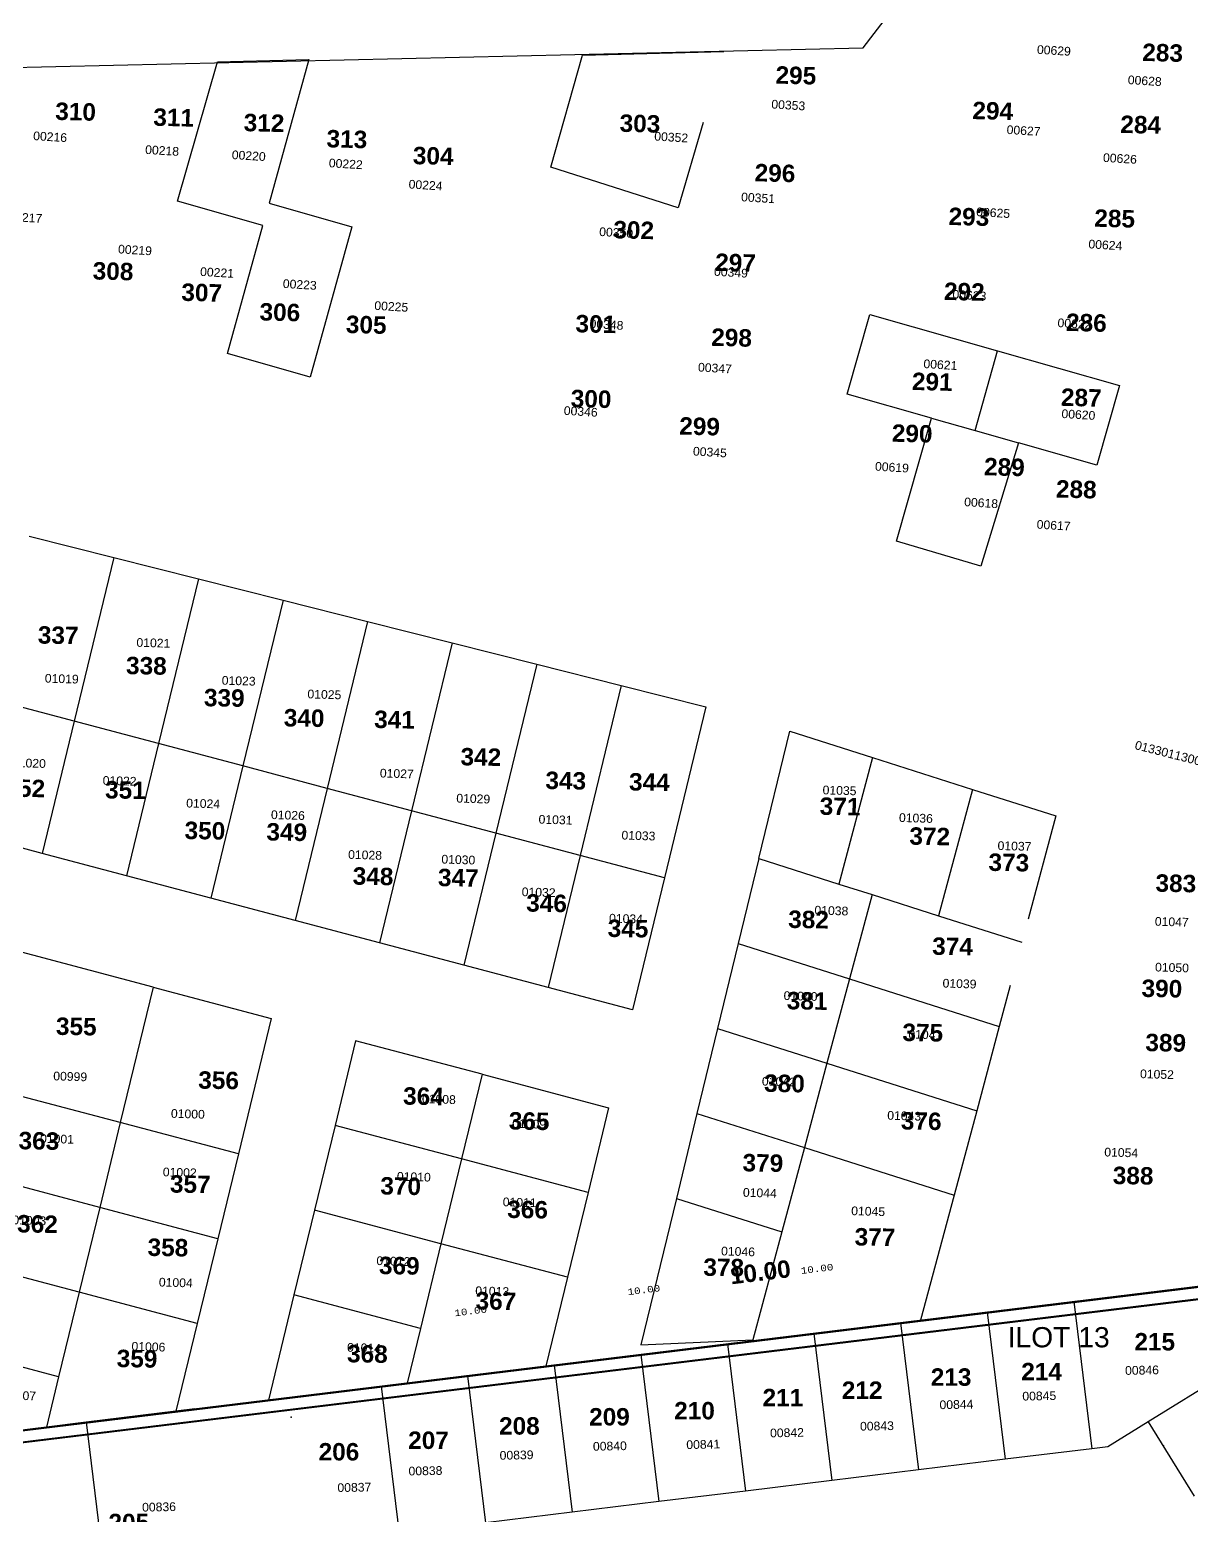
# Model space of a CAD drawing. Header units: metres. Extents: x 0 to 1324930, y 0 to 1631912.
# Drawn here: x 253790.7 to 253923.9, y 1630936.3 to 1631106.7 of the extents above; entities that cross this region are included whole.
import ezdxf
from ezdxf.enums import TextEntityAlignment as Align

# ---------------------------------------------------------------- set-up
doc = ezdxf.new("R2010")
doc.units = ezdxf.units.M
doc.header["$MEASUREMENT"] = 0
for name, color, linetype, lineweight in [('ASSIETTE IMMAT', 7, 'Continuous', 0), ('LimiteTF', 4, 'Continuous', 13), ('TopoAlt', 3, 'Continuous', 0), ('TopoMat', 4, 'Continuous', 0), ('Voirie', 252, 'Continuous', 0)]:
    doc.layers.add(name, color=color, linetype=linetype, lineweight=lineweight)
for name, color, linetype in [('limites_parcelles', 7, 'Continuous'), ('limites_sections', 7, 'Continuous'), ('limites_tf', 7, 'Continuous'), ('numero_lot', 7, 'Continuous'), ('numero_parcelle', 7, 'Continuous'), ('toponymie', 7, 'Continuous')]:
    doc.layers.add(name, color=color, linetype=linetype)
doc.styles.add('Arial9', font='arial.ttf', dxfattribs={"height": 2.319387})
doc.styles.add('Courier New', font='cour.ttf', dxfattribs={"height": 0.751819})
doc.styles.get("Standard").update_dxf_attribs({"font": 'txt.shx'})
doc.styles.add('Style-Arial', font='arial.ttf')
doc.styles.add('style1', font='')
doc.styles.get('style1').set_extended_font_data('Times New Roman', bold=True)

# ---------------------------------------------------------------- blocks, each defined once
blk = doc.blocks.new('TCPOINT_108')
at = {"color": 0}
blk.add_point((0, 0), dxfattribs=at)
at = {"layer": 'TopoAlt'}
blk.add_attdef('ALT', text='', height=0.00762, dxfattribs=at).set_placement((0.00254, -0.00254), align=Align.TOP_LEFT)
at = {"layer": 'TopoMat'}
blk.add_attdef('MAT', (0.00254, 0.00254), '', height=0.01524, dxfattribs=at)
blk = doc.blocks.new('*U84')
at = {"layer": 'LimiteTF', "color": 5, "linetype": 'Continuous', "lineweight": 30}
blk.add_line((-148.374134, 116.874969), (126.745866, 150.504969), dxfattribs=at)

msp = doc.modelspace()

# ---------------------------------------------------------------- linework, layer by layer
at = {"layer": 'ASSIETTE IMMAT', "color": 2, "linetype": 'Continuous', "lineweight": 30, "elevation": 0.00005, "flags": 128}
msp.add_lwpolyline([(254053.7681, 1630970.23752), (253929.00716, 1630963.07748), (253662.21702, 1630930.4745), (253668.92459, 1630987.70355), (253758.10269, 1631011.35984), (253787.05879, 1631102.33846), (253886.29869, 1631104.64374), (253995.61139, 1631247.19709)], dxfattribs=at)
at = {"layer": 'limites_parcelles'}
for p, q in [((253807.65455, 1631087.0435), (253812.26456, 1631103.01932)), ((253812.26456, 1631103.01932), (253822.71695, 1631103.30088)), ((253822.71695, 1631103.30088), (253818.16303, 1631086.80462)), ((253850.46485, 1631090.93231), (253854.11141, 1631103.78528)), ((253854.11141, 1631103.78528), (253870.29505, 1631104.21384)), ((253867.93395, 1631096.08134), (253865.09041, 1631086.29243)), ((253865.09041, 1631086.29243), (253850.46485, 1631090.93231)), ((253817.46391, 1631084.2598), (253807.65455, 1631087.0435)), ((253818.16303, 1631086.80462), (253827.66293, 1631084.09326)), ((253813.41348, 1631069.55982), (253817.46391, 1631084.2598)), ((253827.66293, 1631084.09326), (253822.86346, 1631066.85883)), ((253884.4305, 1631064.91672), (253887.05894, 1631074.02724)), ((253887.05894, 1631074.02724), (253901.69818, 1631069.87726)), ((253822.86346, 1631066.85883), (253813.41348, 1631069.55982)), ((253899.11951, 1631060.73638), (253901.69818, 1631069.87726)), ((253901.69818, 1631069.87726), (253915.67871, 1631065.90224)), ((253915.67871, 1631065.90224), (253913.07004, 1631056.76157)), ((253894.12001, 1631062.15393), (253884.4305, 1631064.91672)), ((253890.09402, 1631048.04378), (253894.12001, 1631062.15393)), ((253894.12001, 1631062.15393), (253899.11951, 1631060.73638)), ((253899.11951, 1631060.73638), (253904.089, 1631059.31904)), ((253904.089, 1631059.31904), (253899.76271, 1631045.17114)), ((253913.07004, 1631056.76157), (253904.089, 1631059.31904)), ((253790.67835, 1631048.61022), (253800.37501, 1631046.16427)), ((253899.76271, 1631045.17114), (253890.09402, 1631048.04378)), ((253800.37501, 1631046.16427), (253795.81842, 1631027.3765)), ((253800.37501, 1631046.16427), (253810.07168, 1631043.71831)), ((253810.07168, 1631043.71831), (253805.48657, 1631024.81297)), ((253810.07168, 1631043.71831), (253819.76834, 1631041.27235)), ((253819.76834, 1631041.27235), (253815.15472, 1631022.24944)), ((253819.76834, 1631041.27235), (253829.465, 1631038.82639)), ((253829.465, 1631038.82639), (253824.82287, 1631019.68591)), ((253829.465, 1631038.82639), (253839.16166, 1631036.38043)), ((253839.16166, 1631036.38043), (253834.49102, 1631017.12238)), ((253839.16166, 1631036.38043), (253848.85833, 1631033.93448)), ((253848.85833, 1631033.93448), (253844.15916, 1631014.55884)), ((253848.85833, 1631033.93448), (253858.55499, 1631031.48852)), ((253858.55499, 1631031.48852), (253853.82731, 1631011.99531)), ((253858.55499, 1631031.48852), (253868.25165, 1631029.04256)), ((253795.81842, 1631027.3765), (253786.15027, 1631029.94003)), ((253868.25165, 1631029.04256), (253863.49546, 1631009.43178)), ((253795.81842, 1631027.3765), (253792.14185, 1631012.21723)), ((253805.48657, 1631024.81297), (253795.81842, 1631027.3765)), ((253805.48657, 1631024.81297), (253801.81, 1631009.6537)), ((253815.15472, 1631022.24944), (253805.48657, 1631024.81297)), ((253874.31664, 1631011.62245), (253877.86082, 1631026.23583)), ((253877.86082, 1631026.23583), (253887.36682, 1631023.21016)), ((253887.36682, 1631023.21016), (253883.48617, 1631008.70388)), ((253887.36682, 1631023.21016), (253898.81406, 1631019.56661)), ((253815.15472, 1631022.24944), (253811.47815, 1631007.09017)), ((253824.82287, 1631019.68591), (253815.15472, 1631022.24944)), ((253824.82287, 1631019.68591), (253821.1463, 1631004.52664)), ((253834.49102, 1631017.12238), (253824.82287, 1631019.68591)), ((253898.81406, 1631019.56661), (253894.9334, 1631005.06032)), ((253898.81406, 1631019.56661), (253908.35342, 1631016.53031)), ((253834.49102, 1631017.12238), (253830.81445, 1631001.96311)), ((253844.15916, 1631014.55884), (253834.49102, 1631017.12238)), ((253908.35342, 1631016.53031), (253905.18477, 1631004.68555)), ((253792.14185, 1631012.21723), (253782.47371, 1631014.78076)), ((253844.15916, 1631014.55884), (253840.4826, 1630999.39958)), ((253853.82731, 1631011.99531), (253844.15916, 1631014.55884)), ((253801.81, 1631009.6537), (253792.14185, 1631012.21723)), ((253853.82731, 1631011.99531), (253850.15074, 1630996.83605)), ((253863.49546, 1631009.43178), (253853.82731, 1631011.99531)), ((253874.31664, 1631011.62245), (253871.95386, 1631001.8802)), ((253874.31664, 1631011.62245), (253883.48617, 1631008.70388)), ((253811.47815, 1631007.09017), (253801.81, 1631009.6537)), ((253863.49546, 1631009.43178), (253859.81889, 1630994.27252)), ((253883.48617, 1631008.70388), (253887.30193, 1631007.48935)), ((253821.1463, 1631004.52664), (253811.47815, 1631007.09017)), ((253887.30193, 1631007.48935), (253884.71484, 1630997.81849)), ((253887.30193, 1631007.48935), (253894.9334, 1631005.06032)), ((253830.81445, 1631001.96311), (253821.1463, 1631004.52664)), ((253894.9334, 1631005.06032), (253904.47277, 1631002.02403)), ((253804.8876, 1630996.88688), (253787.49192, 1631001.49938)), ((253840.4826, 1630999.39958), (253830.81445, 1631001.96311)), ((253871.95386, 1631001.8802), (253869.59107, 1630992.13795)), ((253871.95386, 1631001.8802), (253884.71484, 1630997.81849)), ((253850.15074, 1630996.83605), (253840.4826, 1630999.39958)), ((253884.71484, 1630997.81849), (253882.12775, 1630988.14763)), ((253884.71484, 1630997.81849), (253901.88569, 1630992.35316)), ((253804.8876, 1630996.88688), (253801.11561, 1630981.33417)), ((253804.8876, 1630996.88688), (253818.42301, 1630993.29794)), ((253859.81889, 1630994.27252), (253850.15074, 1630996.83605)), ((253903.15107, 1630997.0833), (253901.88569, 1630992.35316)), ((253818.42301, 1630993.29794), (253814.65102, 1630977.74523)), ((253901.88569, 1630992.35316), (253899.29861, 1630982.6823)), ((253828.09115, 1630990.73441), (253825.73366, 1630981.01396)), ((253842.59338, 1630986.88911), (253828.09115, 1630990.73441)), ((253869.59107, 1630992.13795), (253867.22829, 1630982.39569)), ((253869.59107, 1630992.13795), (253882.12775, 1630988.14763)), ((253882.12775, 1630988.14763), (253879.54066, 1630978.47677)), ((253882.12775, 1630988.14763), (253899.29861, 1630982.6823)), ((253801.11561, 1630981.33417), (253783.71993, 1630985.94668)), ((253842.59338, 1630986.88911), (253840.23588, 1630977.16867)), ((253842.59338, 1630986.88911), (253857.0956, 1630983.04382)), ((253857.0956, 1630983.04382), (253854.7381, 1630973.32337)), ((253867.22829, 1630982.39569), (253864.86551, 1630972.65344)), ((253867.22829, 1630982.39569), (253879.54066, 1630978.47677)), ((253899.29861, 1630982.6823), (253896.71148, 1630973.01146)), ((253899.29861, 1630982.6823), (253899.29861, 1630982.6823)), ((253801.11561, 1630981.33417), (253798.75811, 1630971.61373)), ((253814.65102, 1630977.74523), (253801.11561, 1630981.33417)), ((253825.73366, 1630981.01396), (253823.37617, 1630971.29352)), ((253840.23588, 1630977.16867), (253825.73366, 1630981.01396)), ((253814.65102, 1630977.74523), (253812.29353, 1630968.02479)), ((253840.23588, 1630977.16867), (253837.87839, 1630967.44823)), ((253854.7381, 1630973.32337), (253840.23588, 1630977.16867)), ((253879.54066, 1630978.47677), (253876.95357, 1630968.80591)), ((253879.54066, 1630978.47677), (253896.71148, 1630973.01146)), ((253798.75811, 1630971.61373), (253781.36243, 1630976.22623)), ((253854.7381, 1630973.32337), (253852.38061, 1630963.60293)), ((253864.86551, 1630972.65344), (253860.78802, 1630955.8411)), ((253864.86551, 1630972.65344), (253876.95357, 1630968.80591)), ((253896.71148, 1630973.01146), (253892.8723, 1630958.66037)), ((253798.75811, 1630971.61373), (253796.40062, 1630961.89329)), ((253812.29353, 1630968.02479), (253798.75811, 1630971.61373)), ((253823.37617, 1630971.29352), (253821.01867, 1630961.57308)), ((253837.87839, 1630967.44823), (253823.37617, 1630971.29352)), ((253876.95357, 1630968.80591), (253873.63875, 1630956.41471)), ((253812.29353, 1630968.02479), (253809.93604, 1630958.30434)), ((253837.87839, 1630967.44823), (253835.52089, 1630957.72779)), ((253852.38061, 1630963.60293), (253837.87839, 1630967.44823)), ((253796.40062, 1630961.89329), (253779.00494, 1630966.50579)), ((253852.38061, 1630963.60293), (253849.90814, 1630953.40844)), ((253796.40062, 1630961.89329), (253794.04312, 1630952.17285)), ((253809.93604, 1630958.30434), (253796.40062, 1630961.89329)), ((253821.01867, 1630961.57308), (253818.09536, 1630949.51965)), ((253835.52089, 1630957.72779), (253821.01867, 1630961.57308)), ((253910.42151, 1630960.80558), (253929.00716, 1630963.07748)), ((253900.49427, 1630959.59207), (253910.42151, 1630960.80558)), ((253910.42151, 1630960.80558), (253912.48448, 1630943.92918)), ((253809.93604, 1630958.30434), (253807.49119, 1630948.22369)), ((253880.63975, 1630957.16506), (253890.56703, 1630958.37857)), ((253890.56703, 1630958.37857), (253892.8723, 1630958.66037)), ((253890.56703, 1630958.37857), (253892.63, 1630941.50219)), ((253892.8723, 1630958.66037), (253900.49427, 1630959.59207)), ((253900.49427, 1630959.59207), (253902.55724, 1630942.71569)), ((253794.04312, 1630952.17285), (253776.64744, 1630956.78535)), ((253835.52089, 1630957.72779), (253834.00175, 1630951.46404)), ((253860.78802, 1630955.8411), (253873.63875, 1630956.41471)), ((253873.60959, 1630956.3057), (253880.63975, 1630957.16506)), ((253873.63875, 1630956.41471), (253873.60959, 1630956.3057)), ((253880.63974, 1630957.16514), (253880.63975, 1630957.16506)), ((253880.63975, 1630957.16506), (253882.70272, 1630940.28869)), ((253850.85803, 1630953.52455), (253860.78527, 1630954.73806)), ((253860.78527, 1630954.73806), (253870.71251, 1630955.95156)), ((253860.78527, 1630954.7381), (253860.78527, 1630954.73806)), ((253860.78527, 1630954.73806), (253862.84824, 1630937.86171)), ((253870.7125, 1630955.95162), (253870.71251, 1630955.95156)), ((253870.71251, 1630955.95156), (253873.60959, 1630956.3057)), ((253870.71251, 1630955.95156), (253872.77548, 1630939.0752)), ((253933.41403, 1630955.951), (253918.95485, 1630947.00819)), ((253840.9308, 1630952.31105), (253849.90814, 1630953.40844)), ((253849.90814, 1630953.40844), (253850.85803, 1630953.52455)), ((253850.85803, 1630953.52458), (253850.85803, 1630953.52455)), ((253850.85803, 1630953.52455), (253852.921, 1630936.64821)), ((253794.04312, 1630952.17285), (253792.64521, 1630946.40896)), ((253831.00357, 1630951.09755), (253834.00175, 1630951.46404)), ((253834.00175, 1630951.46404), (253840.9308, 1630952.31105)), ((253840.9308, 1630952.31105), (253842.99376, 1630935.43472)), ((253818.09536, 1630949.51965), (253831.00357, 1630951.09755)), ((253831.00357, 1630951.09755), (253833.06654, 1630934.22123)), ((253807.49119, 1630948.22369), (253797.21312, 1630946.96733)), ((253809.65984, 1630948.48878), (253807.49119, 1630948.22369)), ((253792.64521, 1630946.40896), (253787.28583, 1630945.75384)), ((253797.21312, 1630946.96733), (253792.64521, 1630946.40896)), ((253797.21312, 1630946.96733), (253799.27582, 1630930.09094)), ((253918.95485, 1630947.00819), (253914.34408, 1630944.1565)), ((253918.95484, 1630947.00821), (253918.95485, 1630947.00819)), ((253918.95485, 1630947.00819), (253924.21564, 1630938.50252)), ((253912.48448, 1630943.92918), (253902.55724, 1630942.71569)), ((253914.34408, 1630944.1565), (253912.48448, 1630943.92918)), ((253892.63, 1630941.50219), (253882.70272, 1630940.28869)), ((253902.55724, 1630942.71569), (253892.63, 1630941.50219)), ((253882.70272, 1630940.28869), (253872.77548, 1630939.0752)), ((253882.70272, 1630940.28869), (253882.70272, 1630940.28868)), ((253862.84824, 1630937.86171), (253852.921, 1630936.64821)), ((253872.77548, 1630939.0752), (253862.84824, 1630937.86171)), ((253872.77548, 1630939.0752), (253872.77548, 1630939.07516)), ((253852.921, 1630936.64821), (253842.99376, 1630935.43472))]:
    msp.add_line(p, q, dxfattribs=at)
at = {"layer": 'limites_sections', "color": 112, "linetype": 'Continuous', "lineweight": 40, "flags": 128}
for points in [[(253674.5907, 1631377.4081), (253696.53778, 1631631.55299), (253757.0504, 1631605.0124), (254274.3391, 1631378.1314), (254391.23009, 1631349.84463), (254373.7007, 1631270.31254), (254242.09831, 1630809.46707), (253976.91465, 1630881.7928), (253928.21617, 1630961.4925), (253736.80282, 1630938.19152), (253609.69659, 1630931.39724), (253609.13338, 1630987.02081), (253623.83294, 1631051.57557), (253646.24496, 1631234.3197), (253674.5907, 1631377.4081)], [(254450.84006, 1630759.17525), (254395.3871, 1630569.1026), (254353.2541, 1630409.5098), (254348.49226, 1630392.38815), (254237.72828, 1630442.84484), (254040.03808, 1630496.89822), (253942.17203, 1630521.14592), (253859.1482, 1630539.48477), (253853.18689, 1630453.72681), (253808.24301, 1630442.91488), (253793.1789, 1630438.29059), (253774.7544, 1630423.15502), (253711.13409, 1630399.98221), (253678.01584, 1630518.05282), (253627.84835, 1630688.3893), (253621.62441, 1630712.82884), (253610.97515, 1630786.91817), (253609.69659, 1630931.39724), (253737.56631, 1630938.28485), (253928.21617, 1630961.4925), (253976.91465, 1630881.7928), (254242.09831, 1630809.46707), (254450.84006, 1630759.17525)]]:
    msp.add_lwpolyline(points, close=True, dxfattribs=at)
at = {"layer": 'voirie', "color": 7, "linetype": 'Continuous', "lineweight": 80}
msp.add_open_spline([(253618.55824, 1630811.93265), (253615.63997, 1630812.82328), (253612.72169, 1630813.71392), (253609.80341, 1630814.60455), (253607.05162, 1630815.44437), (253604.28836, 1630818.63114), (253604.598, 1630821.48949), (253608.87948, 1630861.01292), (253613.67903, 1630900.534), (253618.0762, 1630940.07349), (253623.13628, 1630985.57397), (253628.26861, 1631030.97607), (253633.22377, 1631076.57602), (253634.31753, 1631086.64138), (253634.39086, 1631096.77214), (253634.41747, 1631106.86791), (253634.44129, 1631115.90721), (253633.98282, 1631124.94361), (253633.08346, 1631133.97814), (253632.01873, 1631144.67388), (253630.47772, 1631155.23103), (253628.29266, 1631165.75292), (253626.55485, 1631174.1211), (253624.46273, 1631182.35637), (253622.24574, 1631190.5837), (253615.78429, 1631214.56245), (253606.59298, 1631237.58606), (253600.20021, 1631261.73134), (253597.02759, 1631273.71423), (253595.43699, 1631285.93114), (253594.14985, 1631298.19839), (253593.06189, 1631308.5673), (253593.03743, 1631319.04618), (253593.55566, 1631329.43791), (253594.18821, 1631342.12203), (253596.8899, 1631354.52544), (253600.11073, 1631367.00814), (253602.25784, 1631375.32955), (253604.95445, 1631382.5885), (253611.01108, 1631389.97685), (253613.64233, 1631393.18665), (253616.79236, 1631396.78606), (253620.28523, 1631395.97577), (253624.37848, 1631395.0262), (253628.45969, 1631393.20247), (253632.60674, 1631392.01069), (253636.54384, 1631390.87924), (253640.4687, 1631389.65467), (253644.4538, 1631388.7467), (253649.76195, 1631387.53729), (253655.40542, 1631388.43188), (253660.81272, 1631389.2975), (253665.21546, 1631390.00231), (253669.48953, 1631390.98203), (253673.64437, 1631392.89826), (253678.23814, 1631395.01694), (253682.491, 1631397.4358), (253686.07303, 1631400.81374), (253690.2231, 1631404.72736), (253694.32327, 1631408.6534), (253698.38904, 1631412.63602), (253711.29332, 1631425.2764), (253724.0934, 1631438.01181), (253737.03345, 1631450.61692), (253740.95536, 1631454.43732), (253745.02888, 1631458.08556), (253749.10996, 1631461.74575), (253753.83581, 1631465.98421), (253758.82834, 1631469.83763), (253764.00603, 1631473.56729), (253774.84124, 1631481.37225), (253786.41248, 1631487.56758), (253798.46204, 1631493.48), (253808.96389, 1631498.63299), (253819.55777, 1631502.66611), (253830.92502, 1631505.69349), (253838.2665, 1631507.6487), (253845.65504, 1631508.61555), (253853.09052, 1631508.93165), (253861.20689, 1631509.27669), (253869.39863, 1631508.89186), (253877.51441, 1631507.75705), (253885.4398, 1631506.64885), (253893.54476, 1631505.62291), (253900.744, 1631502.22811), (253936.62922, 1631485.30643), (253972.51445, 1631468.38475), (254008.39968, 1631451.46308)], degree=3, knots=[0, 0, 0, 0, 0.008738248, 0.008738248, 0.008738248, 0.016977969, 0.016977969, 0.016977969, 0.130911466, 0.130911466, 0.130911466, 0.262021663, 0.262021663, 0.262021663, 0.290961855, 0.290961855, 0.290961855, 0.316873591, 0.316873591, 0.316873591, 0.347549798, 0.347549798, 0.347549798, 0.371946938, 0.371946938, 0.371946938, 0.443052896, 0.443052896, 0.443052896, 0.478341576, 0.478341576, 0.478341576, 0.508169358, 0.508169358, 0.508169358, 0.544577094, 0.544577094, 0.544577094, 0.568847772, 0.568847772, 0.568847772, 0.579391936, 0.579391936, 0.579391936, 0.591748551, 0.591748551, 0.591748551, 0.603479571, 0.603479571, 0.603479571, 0.619105246, 0.619105246, 0.619105246, 0.631827968, 0.631827968, 0.631827968, 0.645894731, 0.645894731, 0.645894731, 0.66219222, 0.66219222, 0.66219222, 0.713918545, 0.713918545, 0.713918545, 0.729595902, 0.729595902, 0.729595902, 0.747750107, 0.747750107, 0.747750107, 0.785740962, 0.785740962, 0.785740962, 0.818852057, 0.818852057, 0.818852057, 0.840236657, 0.840236657, 0.840236657, 0.863579545, 0.863579545, 0.863579545, 0.886374843, 0.886374843, 0.886374843, 1, 1, 1, 1], dxfattribs=at)

# ---------------------------------------------------------------- block references
at = {"layer": 'limites_tf', "color": 5, "linetype": 'Continuous', "lineweight": 30}
msp.add_blockref('*U84', (253801.60151, 1630812.40108), dxfattribs=at)
at = {"layer": 'toponymie', "lineweight": 30, "xscale": 39.374638, "yscale": 39.374638, "zscale": 39.374638}
for p in [(253820.68517, 1630947.5632, 6.37174), (253920.72976, 1630944.27182, 6.84279)]:
    msp.add_blockref('TCPOINT_108', p, dxfattribs=at)

# ---------------------------------------------------------------- texts
at = {"layer": 'numero_lot', "color": 5, "linetype": 'ByBlock', "style": 'Arial9'}
msp.add_text('ILOT 13', height=2.319656, dxfattribs=at).set_placement((253902.84317, 1630954.86603), align=Align.BOTTOM_LEFT)
at = {"layer": 'numero_lot', "color": 7, "lineweight": 0, "char_height": 2, "attachment_point": 7, "rotation": 358.5699787, "line_spacing_factor": 0.72, "style": 'style1'}
for s, insert in [('\\fArial|b1|i0|c00|p39;283', (253918.26202, 1631103.09901)), ('\\fArial|b1|i0|c00|p39;295', (253876.21787, 1631100.5024)), ('\\fArial|b1|i0|c00|p39;294', (253898.78637, 1631096.43156)), ('\\fArial|b1|i0|c00|p39;311', (253804.8769, 1631095.66787)), ('\\fArial|b1|i0|c00|p39;312', (253815.24003, 1631095.04743)), ('\\fArial|b1|i0|c00|p39;303', (253858.33716, 1631094.9755)), ('\\fArial|b1|i0|c00|p39;284', (253915.74717, 1631094.84645)), ('\\fArial|b1|i0|c00|p39;313', (253824.73765, 1631093.19157)), ('\\fArial|b1|i0|c00|p39;304', (253834.63564, 1631091.26162)), ('\\fArial|b1|i0|c00|p39;296', (253873.81893, 1631089.29844)), ('\\fArial|b1|i0|c00|p39;293', (253896.05388, 1631084.28235)), ('\\fArial|b1|i0|c00|p39;285', (253912.76334, 1631084.08608)), ('\\fArial|b1|i0|c00|p39;302', (253857.62226, 1631082.75685)), ('\\fArial|b1|i0|c00|p39;297', (253869.29909, 1631079.01732)), ('\\fArial|b1|i0|c00|p39;308', (253797.92682, 1631078.03301)), ('\\fArial|b1|i0|c00|p39;307', (253808.09322, 1631075.58417)), ('\\fArial|b1|i0|c00|p39;292', (253895.52659, 1631075.68975)), ('\\fArial|b1|i0|c00|p39;306', (253817.05566, 1631073.33301)), ('\\fArial|b1|i0|c00|p39;301', (253853.28338, 1631071.97946)), ('\\fArial|b1|i0|c00|p39;286', (253909.52103, 1631072.13347)), ('\\fArial|b1|i0|c00|p39;305', (253826.95471, 1631071.89599)), ('\\fArial|b1|i0|c00|p39;298', (253868.84348, 1631070.42293)), ('\\fArial|b1|i0|c00|p39;291', (253891.85331, 1631065.35967)), ('\\fArial|b1|i0|c00|p39;287', (253908.93527, 1631063.54232)), ('\\fArial|b1|i0|c00|p39;300', (253852.73534, 1631063.38738)), ('\\fArial|b1|i0|c00|p39;299', (253865.17929, 1631060.24447)), ('\\fArial|b1|i0|c00|p39;290', (253889.54802, 1631059.4227)), ('\\fArial|b1|i0|c00|p39;289', (253900.12356, 1631055.57561)), ('\\fArial|b1|i0|c00|p39;288', (253908.36419, 1631053.0214))]:
    msp.add_mtext(s, dxfattribs=dict(at, insert=insert))
at = {"layer": 'numero_lot', "color": 7, "linetype": 'Continuous', "lineweight": 0, "char_height": 2, "attachment_point": 7, "line_spacing_factor": 0.72, "style": 'style1'}
for s, insert, rotation in [('\\fArial|b1|i0|c00|p39;310', (253793.63568, 1631096.34047), 358.5699787), ('\\fArial|b1|i0|c00|p39;337', (253791.64558, 1631036.26404), 359.0000236), ('\\fArial|b1|i0|c00|p39;338', (253801.75588, 1631032.75864), 359.0000236), ('\\fArial|b1|i0|c00|p39;339', (253810.68949, 1631029.07797), 359.0000236), ('\\fArial|b1|i0|c00|p39;340', (253819.84256, 1631026.7642), 359.0000236), ('\\fArial|b1|i0|c00|p39;341', (253830.2065, 1631026.58329), 359.0000236), ('\\fArial|b1|i0|c00|p39;342', (253840.10758, 1631022.29827), 359.0000236), ('\\fArial|b1|i0|c00|p39;343', (253849.84046, 1631019.58274), 359.0000236), ('\\fArial|b1|i0|c00|p39;344', (253859.42221, 1631019.41549), 359.0000236), ('\\fArial|b1|i0|c00|p39;352', (253787.81822, 1631018.70716), 359.0000236), ('\\fArial|b1|i0|c00|p39;351', (253799.35543, 1631018.50577), 359.0000236), ('\\fArial|b1|i0|c00|p39;371', (253881.28473, 1631016.62134), 359.0000236), ('\\fArial|b1|i0|c00|p39;350', (253808.4675, 1631013.84289), 359.0000236), ('\\fArial|b1|i0|c00|p39;349', (253817.85371, 1631013.67906), 359.0000236), ('\\fArial|b1|i0|c00|p39;372', (253891.56572, 1631013.19399), 359.0000236), ('\\fArial|b1|i0|c00|p39;373', (253900.6376, 1631010.19373), 359.0000236), ('\\fArial|b1|i0|c00|p39;348', (253827.74113, 1631008.611), 359.0000236), ('\\fArial|b1|i0|c00|p39;347', (253837.51843, 1631008.44034), 359.0000236), ('\\fArial|b1|i0|c00|p39;383', (253919.78609, 1631007.80138), 359.0000236), ('\\fArial|b1|i0|c00|p39;346', (253847.63898, 1631005.52222), 359.0000236), ('\\fArial|b1|i0|c00|p39;345', (253856.97735, 1631002.61776), 359.0000236), ('\\fArial|b1|i0|c00|p39;382', (253877.67654, 1631003.64924), 359.0000236), ('\\fArial|b1|i0|c00|p39;374', (253894.1839, 1631000.56269), 359.0000236), ('\\fArial|b1|i0|c00|p39;390', (253918.18776, 1630995.73192), 359.0000236), ('\\fArial|b1|i0|c00|p39;381', (253877.5136, 1630994.31438), 359.0000236), ('\\fArial|b1|i0|c00|p39;355', (253793.72024, 1630991.38001), 359.0000236), ('\\fArial|b1|i0|c00|p39;375', (253890.76714, 1630990.67564), 359.0000236), ('\\fArial|b1|i0|c00|p39;389', (253918.6265, 1630989.51332), 359.0000236), ('\\fArial|b1|i0|c00|p39;356', (253810.03616, 1630985.2084), 359.0000236), ('\\fArial|b1|i0|c00|p39;364', (253833.52449, 1630983.37746), 359.0000236), ('\\fArial|b1|i0|c00|p39;380', (253874.91523, 1630984.84803), 359.0000236), ('\\fArial|b1|i0|c00|p39;365', (253845.6404, 1630980.52705), 359.0000236), ('\\fArial|b1|i0|c00|p39;376', (253890.59003, 1630980.52906), 359.0000236), ('\\fArial|b1|i0|c00|p39;363', (253789.43601, 1630978.26021), 359.0000236), ('\\fArial|b1|i0|c00|p39;379', (253872.43876, 1630975.72755), 359.0000236), ('\\fArial|b1|i0|c00|p39;357', (253806.78668, 1630973.2885), 359.0000236), ('\\fArial|b1|i0|c00|p39;388', (253914.88447, 1630974.26712), 359.0000236), ('\\fArial|b1|i0|c00|p39;370', (253830.91145, 1630973.07039), 359.0000236), ('\\fArial|b1|i0|c00|p39;366', (253845.46329, 1630970.38047), 359.0000236), ('\\fArial|b1|i0|c00|p39;362', (253789.26953, 1630968.72242), 359.0000236), ('\\fArial|b1|i0|c00|p39;377', (253885.28876, 1630967.22401), 359.0000236), ('\\fArial|b1|i0|c00|p39;358', (253804.22677, 1630966.02541), 359.0000236), ('\\fArial|b1|i0|c00|p39;369', (253830.75205, 1630963.93846), 359.0000236), ('\\fArial|b1|i0|c00|p39;378', (253867.94261, 1630963.74241), 359.0000236), ('\\fArial|b1|i0|c00|p39;367', (253841.83321, 1630959.88816), 359.0000236), ('\\fArial|b1|i0|c00|p39;359', (253800.689, 1630953.26788), 359.0000236), ('\\fArial|b1|i0|c00|p39;368', (253827.09683, 1630953.81986), 359.0000236)]:
    msp.add_mtext(s, dxfattribs=dict(at, insert=insert, rotation=rotation))
at = {"layer": 'numero_lot', "color": 250, "linetype": 'Continuous', "lineweight": 0, "insert": (253871.13904, 1630962.75262), "char_height": 2, "attachment_point": 7, "rotation": 6.9693304, "line_spacing_factor": 0.72, "style": 'style1'}
msp.add_mtext('\\fArial|b1|i0|c00|p39;10.00', dxfattribs=at)
at = {"layer": 'numero_lot', "color": 7, "linetype": 'Continuous', "lineweight": 0, "char_height": 2, "attachment_point": 7, "line_spacing_factor": 0.72, "style": 'style1'}
for s, insert in [('\\fArial|b1|i0|c00|p39;215', (253917.37815, 1630955.17608)), ('\\fArial|b1|i0|c00|p39;213', (253894.03294, 1630951.12108)), ('\\fArial|b1|i0|c00|p39;214', (253904.4091, 1630951.77817)), ('\\fArial|b1|i0|c00|p39;212', (253883.83527, 1630949.64637)), ('\\fArial|b1|i0|c00|p39;211', (253874.74968, 1630948.7961)), ('\\fArial|b1|i0|c00|p39;209', (253854.86387, 1630946.56618)), ('\\fArial|b1|i0|c00|p39;210', (253864.61738, 1630947.26753)), ('\\fArial|b1|i0|c00|p39;208', (253844.53718, 1630945.51829)), ('\\fArial|b1|i0|c00|p39;206', (253823.85039, 1630942.55421)), ('\\fArial|b1|i0|c00|p39;207', (253834.11942, 1630943.87577)), ('\\fArial|b1|i0|c00|p39;205', (253799.75947, 1630934.43691))]:
    msp.add_mtext(s, dxfattribs=dict(at, insert=insert))
at = {"layer": 'numero_parcelle', "color": 5, "lineweight": 0, "style": 'Style-Arial'}
for s, rotation, p in [('00629', 356.57, (253906.2441, 1631104.94744)), ('00628', 356.57, (253916.65898, 1631101.47254)), ('00353', 356.57, (253875.79076, 1631098.68149)), ('00216', 356.57, (253791.16087, 1631095.04698)), ('00352', 356.57, (253862.36832, 1631095.00292)), ('00627', 356.57, (253902.768, 1631095.75628)), ('00218', 356.57, (253803.99879, 1631093.46855)), ('00220', 356.57, (253813.93193, 1631092.87319)), ('00222', 356.57, (253825.05705, 1631091.93674)), ('00626', 356.57, (253913.81491, 1631092.55167)), ('00224', 356.57, (253834.2063, 1631089.50076)), ('00351', 356.57, (253872.32369, 1631088.03556)), ('00625', 356.57, (253899.2781, 1631086.33481)), ('00217', 356.57, (253788.31528, 1631085.77951)), ('00350', 356.57, (253856.05421, 1631084.05573)), ('00624', 356.57, (253912.14289, 1631082.63602)), ('00219', 356.57, (253800.89013, 1631082.05958)), ('00221', 356.57, (253810.29979, 1631079.47316)), ('00349', 356.57, (253869.21835, 1631079.4915)), ('00223', 356.57, (253819.78193, 1631078.09586)), ('00623', 356.57, (253896.55523, 1631076.86736)), ('00225', 356.57, (253830.27349, 1631075.57943)), ('00348', 356.57, (253854.95028, 1631073.50411)), ('00622', 356.57, (253908.59929, 1631073.60299)), ('00621', 356.57, (253893.22946, 1631068.89991)), ('00347', 356.57, (253867.38153, 1631068.51191)), ('00346', 356.57, (253851.9953, 1631063.53534)), ('00620', 356.57, (253909.05197, 1631063.17477)), ('00345', 356.57, (253866.80378, 1631058.87256)), ('00619', 356.57, (253887.67472, 1631057.13675)), ('00618', 356.57, (253897.89938, 1631053.05689)), ('00617', 356.57, (253906.21256, 1631050.47841)), ('01021', 358.26587, (253802.98052, 1631036.92896, 0.00002)), ('01019', 358.26587, (253792.4751, 1631032.81964, 0.00002)), ('01023', 358.26587, (253812.75867, 1631032.58161, 0.00002)), ('01025', 358.26587, (253822.58541, 1631031.01785, 0.00002)), ('01020', 358.26587, (253788.71231, 1631023.13973, 0.00002)), ('01027', 358.26587, (253830.88983, 1631021.93945, 0.00002)), ('01022', 358.26587, (253799.11043, 1631021.10193, 0.00002)), ('01035', 358.26587, (253881.64967, 1631020.00693, 0.00002)), ('01024', 358.26587, (253808.68716, 1631018.49837, 0.00002)), ('01029', 358.26587, (253839.65441, 1631019.06209, 0.00002)), ('01026', 358.26587, (253818.40206, 1631017.16861, 0.00002)), ('01031', 358.26587, (253849.08532, 1631016.64339, 0.00002)), ('01036', 358.26587, (253890.40502, 1631016.83761, 0.00002)), ('01033', 358.26587, (253858.59286, 1631014.82002, 0.00002)), ('01037', 358.26587, (253901.71004, 1631013.62379, 0.00002)), ('01028', 358.26587, (253827.24901, 1631012.60547, 0.00002)), ('01030', 358.26587, (253837.94237, 1631012.06454, 0.00002)), ('01032', 358.26587, (253847.15147, 1631008.32379, 0.00002)), ('01038', 358.26587, (253880.71339, 1631006.21703, 0.00002)), ('01034', 358.26587, (253857.16799, 1631005.2982, 0.00002)), ('01047', 358.26587, (253919.73761, 1631004.93401, 0.00002)), ('01050', 358.26587, (253919.76213, 1630999.6867, 0.00002)), ('01039', 358.26587, (253895.40617, 1630997.83924, 0.00002)), ('01040', 358.26587, (253877.18036, 1630996.41709, 0.00002)), ('01041', 358.26587, (253891.4784, 1630991.99084, 0.00002)), ('00999', 358.26587, (253793.44474, 1630987.19576, 0.00002)), ('01052', 358.26587, (253918.04118, 1630987.44477, 0.00002)), ('01042', 358.26587, (253874.69039, 1630986.59895, 0.00002)), ('01008', 358.26587, (253835.71357, 1630984.58508, 0.00002)), ('01000', 358.26587, (253806.93355, 1630982.89965, 0.00002)), ('01043', 358.26587, (253889.06248, 1630982.67899, 0.00002)), ('01009', 358.26587, (253846.06469, 1630981.75254, 0.00002)), ('01001', 358.26587, (253791.92849, 1630980.02906, 0.00002)), ('01054', 358.26587, (253913.94285, 1630978.46684, 0.00002)), ('01002', 358.26587, (253806.00486, 1630976.18677, 0.00002)), ('01010', 358.26587, (253832.84215, 1630975.68517, 0.00002)), ('01044', 358.26587, (253872.5146, 1630973.84069, 0.00002)), ('01011', 358.26587, (253844.9802, 1630972.75515, 0.00002)), ('01045', 358.26587, (253884.92974, 1630971.72934, 0.00002)), ('01003', 358.26587, (253788.75125, 1630970.68699, 0.00002)), ('01046', 358.26587, (253870.01021, 1630967.11697, 0.00002)), ('01012', 358.26587, (253830.49543, 1630966.00955, 0.00002)), ('01004', 358.26587, (253805.5524, 1630963.54861, 0.00002)), ('01013', 358.26587, (253841.82953, 1630962.56319, 0.00002)), ('01006', 358.26587, (253802.4127, 1630956.19239, 0.00002)), ('01014', 358.26587, (253827.13105, 1630956.06703, 0.00002)), ('00846', 1.13223, (253916.29751, 1630953.40109, 22.11556)), ('01007', 358.26587, (253787.59289, 1630950.5959, 0.00002)), ('00845', 1.13223, (253904.51976, 1630950.45231, 22.11556)), ('00844', 1.13223, (253895.02396, 1630949.46864, 22.11556)), ('00842', 1.13223, (253875.59755, 1630946.23063, 22.11556)), ('00843', 1.13223, (253885.91224, 1630947.00156, 22.11556)), ('00840', 1.13223, (253855.2902, 1630944.69998, 22.11556)), ('00841', 1.13223, (253865.99597, 1630944.89266, 22.11556)), ('00839', 1.13223, (253844.59331, 1630943.66469, 22.11556)), ('00838', 1.13223, (253834.14714, 1630941.86188, 22.11556)), ('00837', 1.13223, (253825.9961, 1630939.95721, 22.11556)), ('00836', 1.13223, (253803.60164, 1630937.71448, 22.11556))]:
    msp.add_text(s, height=1, rotation=rotation, dxfattribs=at).set_placement(p, align=Align.TOP_LEFT)
at = {"layer": 'numero_parcelle', "color": 250, "linetype": 'Continuous', "style": 'Courier New'}
for p in [(253881.06541, 1630963.97371), (253861.21094, 1630961.54667), (253841.35647, 1630959.11963)]:
    msp.add_text('10.00', height=0.751907, rotation=6.96934, dxfattribs=at).set_placement(p, align=Align.BOTTOM_CENTER)
at = {"layer": 'numero_parcelle', "color": 5, "linetype": 'Continuous', "lineweight": 40, "insert": (253917.5985, 1631025.17288), "char_height": 1, "attachment_point": 1, "rotation": 345.7605926, "line_spacing_factor": 0.6}
msp.add_mtext('\\fArial|b0|i0|c00|p39;0133011300901104', dxfattribs=at)

doc.saveas('drawing.dxf')
